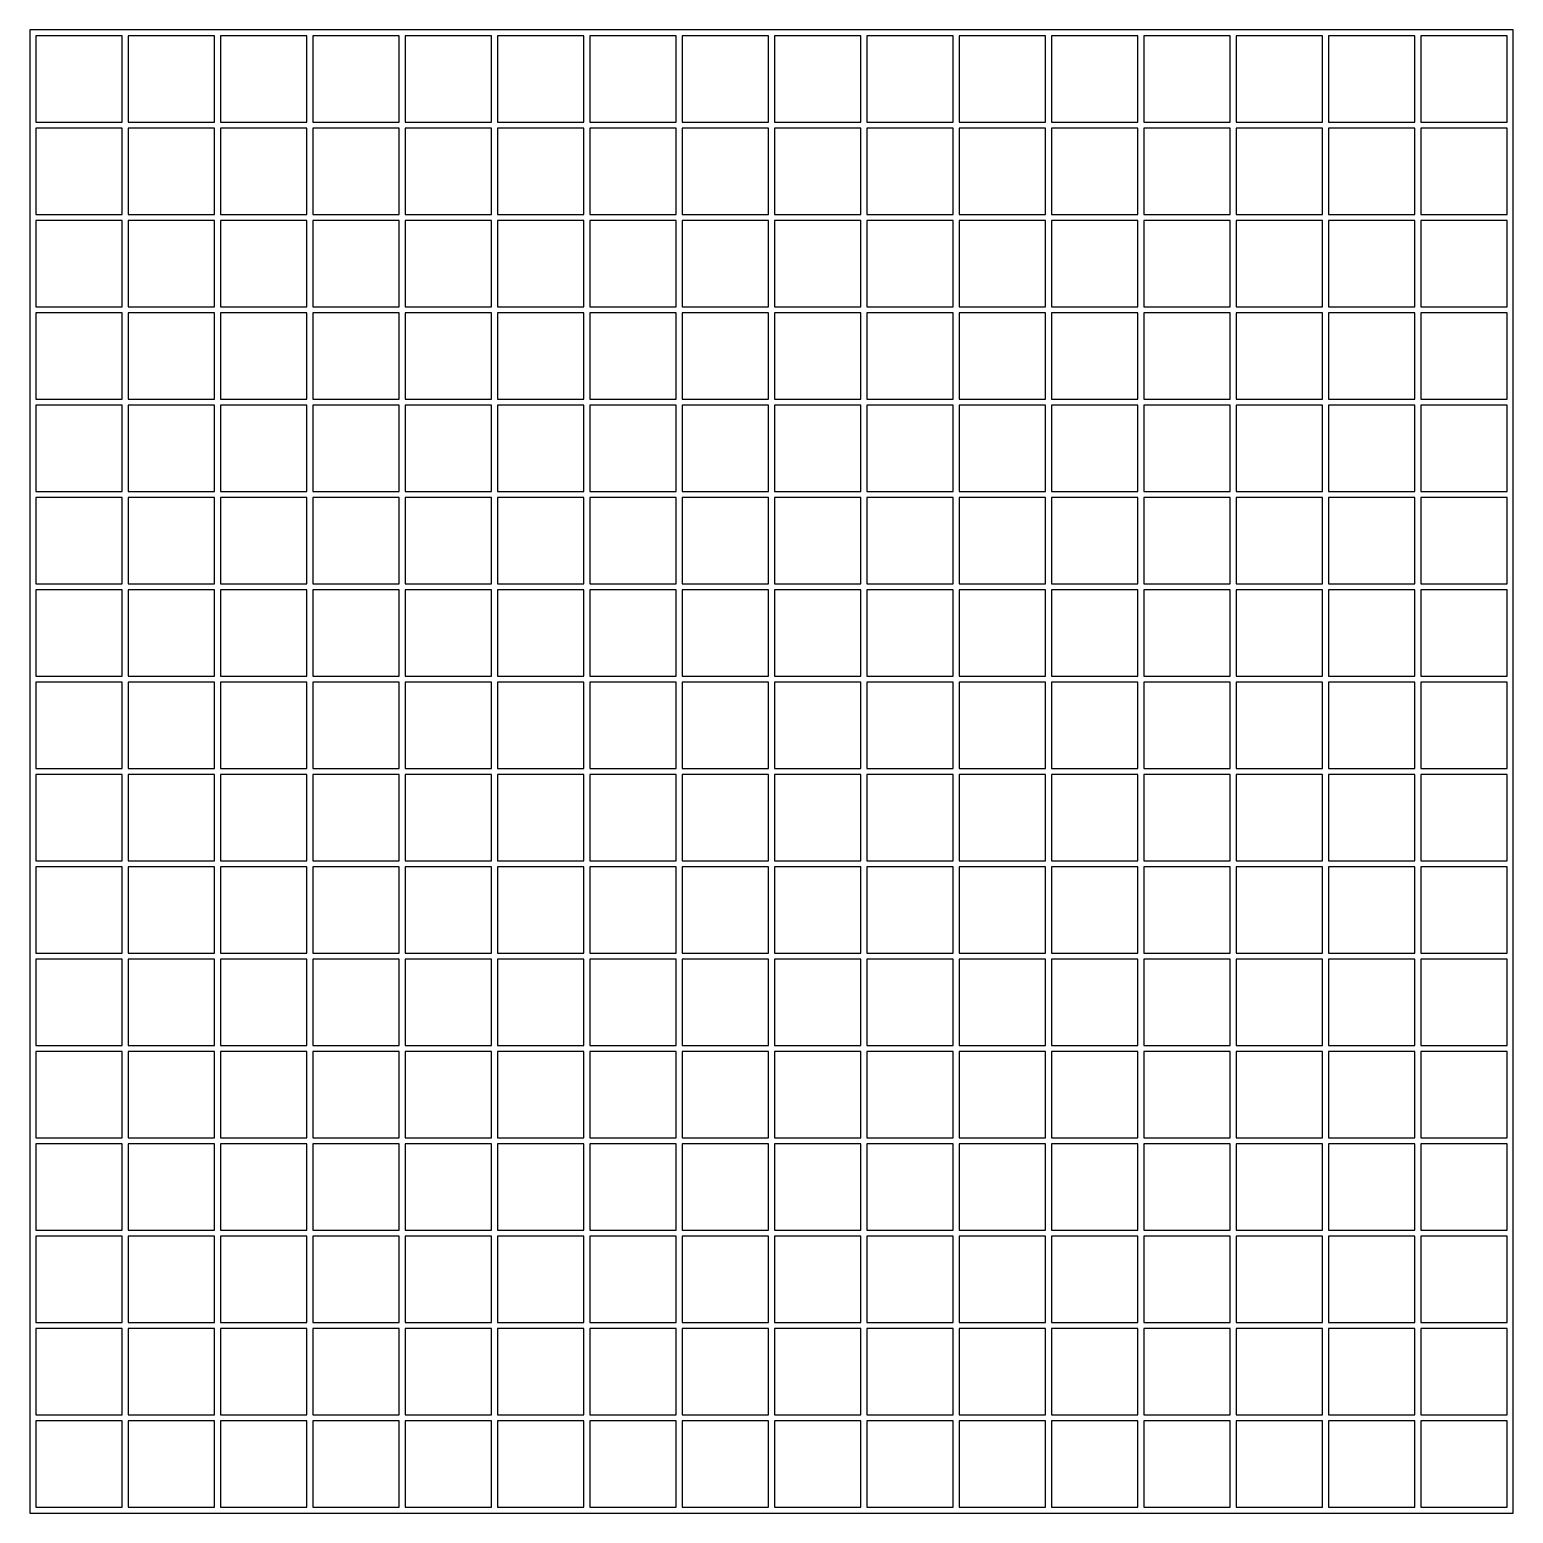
# Model space of a CAD drawing. Header units: inches. Extents: x 0 to 22.1, y 0 to 22.1.
import ezdxf

# ---------------------------------------------------------------- set-up
doc = ezdxf.new("R2010")
doc.units = ezdxf.units.IN
doc.header["$MEASUREMENT"] = 0
doc.layers.add('Inside Cut', color=5, linetype='Continuous', true_color=0x0000ff)
doc.layers.add('Outside Cut', color=1, linetype='Continuous', true_color=0xff0000)

msp = doc.modelspace()

# ---------------------------------------------------------------- linework, layer by layer
at = {"layer": 'Inside Cut'}
for points in [[(0.0925, 20.71), (1.3755, 20.71), (1.3755, 21.993), (0.0925, 21.993)], [(1.467, 20.71), (2.75, 20.71), (2.75, 21.993), (1.467, 21.993)], [(2.8415, 20.71), (4.1245, 20.71), (4.1245, 21.993), (2.8415, 21.993)], [(4.216, 20.71), (5.499, 20.71), (5.499, 21.993), (4.216, 21.993)], [(5.5905, 20.71), (6.8735, 20.71), (6.8735, 21.993), (5.5905, 21.993)], [(6.965, 20.71), (8.248, 20.71), (8.248, 21.993), (6.965, 21.993)], [(8.3395, 20.71), (9.6225, 20.71), (9.6225, 21.993), (8.3395, 21.993)], [(9.714, 20.71), (10.997, 20.71), (10.997, 21.993), (9.714, 21.993)], [(11.0885, 20.71), (12.3715, 20.71), (12.3715, 21.993), (11.0885, 21.993)], [(12.463, 20.71), (13.746, 20.71), (13.746, 21.993), (12.463, 21.993)], [(13.8375, 20.71), (15.1205, 20.71), (15.1205, 21.993), (13.8375, 21.993)], [(15.212, 20.71), (16.495, 20.71), (16.495, 21.993), (15.212, 21.993)], [(16.5865, 20.71), (17.8695, 20.71), (17.8695, 21.993), (16.5865, 21.993)], [(17.961, 20.71), (19.244, 20.71), (19.244, 21.993), (17.961, 21.993)], [(19.3355, 20.71), (20.6185, 20.71), (20.6185, 21.993), (19.3355, 21.993)], [(20.71, 20.71), (21.993, 20.71), (21.993, 21.993), (20.71, 21.993)], [(0.0925, 19.3355), (1.3755, 19.3355), (1.3755, 20.6185), (0.0925, 20.6185)], [(1.467, 19.3355), (2.75, 19.3355), (2.75, 20.6185), (1.467, 20.6185)], [(2.8415, 19.3355), (4.1245, 19.3355), (4.1245, 20.6185), (2.8415, 20.6185)], [(4.216, 19.3355), (5.499, 19.3355), (5.499, 20.6185), (4.216, 20.6185)], [(5.5905, 19.3355), (6.8735, 19.3355), (6.8735, 20.6185), (5.5905, 20.6185)], [(6.965, 19.3355), (8.248, 19.3355), (8.248, 20.6185), (6.965, 20.6185)], [(8.3395, 19.3355), (9.6225, 19.3355), (9.6225, 20.6185), (8.3395, 20.6185)], [(9.714, 19.3355), (10.997, 19.3355), (10.997, 20.6185), (9.714, 20.6185)], [(11.0885, 19.3355), (12.3715, 19.3355), (12.3715, 20.6185), (11.0885, 20.6185)], [(12.463, 19.3355), (13.746, 19.3355), (13.746, 20.6185), (12.463, 20.6185)], [(13.8375, 19.3355), (15.1205, 19.3355), (15.1205, 20.6185), (13.8375, 20.6185)], [(15.212, 19.3355), (16.495, 19.3355), (16.495, 20.6185), (15.212, 20.6185)], [(16.5865, 19.3355), (17.8695, 19.3355), (17.8695, 20.6185), (16.5865, 20.6185)], [(17.961, 19.3355), (19.244, 19.3355), (19.244, 20.6185), (17.961, 20.6185)], [(19.3355, 19.3355), (20.6185, 19.3355), (20.6185, 20.6185), (19.3355, 20.6185)], [(20.71, 19.3355), (21.993, 19.3355), (21.993, 20.6185), (20.71, 20.6185)], [(0.0925, 17.961), (1.3755, 17.961), (1.3755, 19.244), (0.0925, 19.244)], [(1.467, 17.961), (2.75, 17.961), (2.75, 19.244), (1.467, 19.244)], [(2.8415, 17.961), (4.1245, 17.961), (4.1245, 19.244), (2.8415, 19.244)], [(4.216, 17.961), (5.499, 17.961), (5.499, 19.244), (4.216, 19.244)], [(5.5905, 17.961), (6.8735, 17.961), (6.8735, 19.244), (5.5905, 19.244)], [(6.965, 17.961), (8.248, 17.961), (8.248, 19.244), (6.965, 19.244)], [(8.3395, 17.961), (9.6225, 17.961), (9.6225, 19.244), (8.3395, 19.244)], [(9.714, 17.961), (10.997, 17.961), (10.997, 19.244), (9.714, 19.244)], [(11.0885, 17.961), (12.3715, 17.961), (12.3715, 19.244), (11.0885, 19.244)], [(12.463, 17.961), (13.746, 17.961), (13.746, 19.244), (12.463, 19.244)], [(13.8375, 17.961), (15.1205, 17.961), (15.1205, 19.244), (13.8375, 19.244)], [(15.212, 17.961), (16.495, 17.961), (16.495, 19.244), (15.212, 19.244)], [(16.5865, 17.961), (17.8695, 17.961), (17.8695, 19.244), (16.5865, 19.244)], [(17.961, 17.961), (19.244, 17.961), (19.244, 19.244), (17.961, 19.244)], [(19.3355, 17.961), (20.6185, 17.961), (20.6185, 19.244), (19.3355, 19.244)], [(20.71, 17.961), (21.993, 17.961), (21.993, 19.244), (20.71, 19.244)], [(0.0925, 16.5865), (1.3755, 16.5865), (1.3755, 17.8695), (0.0925, 17.8695)], [(1.467, 16.5865), (2.75, 16.5865), (2.75, 17.8695), (1.467, 17.8695)], [(2.8415, 16.5865), (4.1245, 16.5865), (4.1245, 17.8695), (2.8415, 17.8695)], [(4.216, 16.5865), (5.499, 16.5865), (5.499, 17.8695), (4.216, 17.8695)], [(5.5905, 16.5865), (6.8735, 16.5865), (6.8735, 17.8695), (5.5905, 17.8695)], [(6.965, 16.5865), (8.248, 16.5865), (8.248, 17.8695), (6.965, 17.8695)], [(8.3395, 16.5865), (9.6225, 16.5865), (9.6225, 17.8695), (8.3395, 17.8695)], [(9.714, 16.5865), (10.997, 16.5865), (10.997, 17.8695), (9.714, 17.8695)], [(11.0885, 16.5865), (12.3715, 16.5865), (12.3715, 17.8695), (11.0885, 17.8695)], [(12.463, 16.5865), (13.746, 16.5865), (13.746, 17.8695), (12.463, 17.8695)], [(13.8375, 16.5865), (15.1205, 16.5865), (15.1205, 17.8695), (13.8375, 17.8695)], [(15.212, 16.5865), (16.495, 16.5865), (16.495, 17.8695), (15.212, 17.8695)], [(16.5865, 16.5865), (17.8695, 16.5865), (17.8695, 17.8695), (16.5865, 17.8695)], [(17.961, 16.5865), (19.244, 16.5865), (19.244, 17.8695), (17.961, 17.8695)], [(19.3355, 16.5865), (20.6185, 16.5865), (20.6185, 17.8695), (19.3355, 17.8695)], [(20.71, 16.5865), (21.993, 16.5865), (21.993, 17.8695), (20.71, 17.8695)], [(0.0925, 15.212), (1.3755, 15.212), (1.3755, 16.495), (0.0925, 16.495)], [(1.467, 15.212), (2.75, 15.212), (2.75, 16.495), (1.467, 16.495)], [(2.8415, 15.212), (4.1245, 15.212), (4.1245, 16.495), (2.8415, 16.495)], [(4.216, 15.212), (5.499, 15.212), (5.499, 16.495), (4.216, 16.495)], [(5.5905, 15.212), (6.8735, 15.212), (6.8735, 16.495), (5.5905, 16.495)], [(6.965, 15.212), (8.248, 15.212), (8.248, 16.495), (6.965, 16.495)], [(8.3395, 15.212), (9.6225, 15.212), (9.6225, 16.495), (8.3395, 16.495)], [(9.714, 15.212), (10.997, 15.212), (10.997, 16.495), (9.714, 16.495)], [(11.0885, 15.212), (12.3715, 15.212), (12.3715, 16.495), (11.0885, 16.495)], [(12.463, 15.212), (13.746, 15.212), (13.746, 16.495), (12.463, 16.495)], [(13.8375, 15.212), (15.1205, 15.212), (15.1205, 16.495), (13.8375, 16.495)], [(15.212, 15.212), (16.495, 15.212), (16.495, 16.495), (15.212, 16.495)], [(16.5865, 15.212), (17.8695, 15.212), (17.8695, 16.495), (16.5865, 16.495)], [(17.961, 15.212), (19.244, 15.212), (19.244, 16.495), (17.961, 16.495)], [(19.3355, 15.212), (20.6185, 15.212), (20.6185, 16.495), (19.3355, 16.495)], [(20.71, 15.212), (21.993, 15.212), (21.993, 16.495), (20.71, 16.495)], [(0.0925, 13.8375), (1.3755, 13.8375), (1.3755, 15.1205), (0.0925, 15.1205)], [(1.467, 13.8375), (2.75, 13.8375), (2.75, 15.1205), (1.467, 15.1205)], [(2.8415, 13.8375), (4.1245, 13.8375), (4.1245, 15.1205), (2.8415, 15.1205)], [(4.216, 13.8375), (5.499, 13.8375), (5.499, 15.1205), (4.216, 15.1205)], [(5.5905, 13.8375), (6.8735, 13.8375), (6.8735, 15.1205), (5.5905, 15.1205)], [(6.965, 13.8375), (8.248, 13.8375), (8.248, 15.1205), (6.965, 15.1205)], [(8.3395, 13.8375), (9.6225, 13.8375), (9.6225, 15.1205), (8.3395, 15.1205)], [(9.714, 13.8375), (10.997, 13.8375), (10.997, 15.1205), (9.714, 15.1205)], [(11.0885, 13.8375), (12.3715, 13.8375), (12.3715, 15.1205), (11.0885, 15.1205)], [(12.463, 13.8375), (13.746, 13.8375), (13.746, 15.1205), (12.463, 15.1205)], [(13.8375, 13.8375), (15.1205, 13.8375), (15.1205, 15.1205), (13.8375, 15.1205)], [(15.212, 13.8375), (16.495, 13.8375), (16.495, 15.1205), (15.212, 15.1205)], [(16.5865, 13.8375), (17.8695, 13.8375), (17.8695, 15.1205), (16.5865, 15.1205)], [(17.961, 13.8375), (19.244, 13.8375), (19.244, 15.1205), (17.961, 15.1205)], [(19.3355, 13.8375), (20.6185, 13.8375), (20.6185, 15.1205), (19.3355, 15.1205)], [(20.71, 13.8375), (21.993, 13.8375), (21.993, 15.1205), (20.71, 15.1205)], [(0.0925, 12.463), (1.3755, 12.463), (1.3755, 13.746), (0.0925, 13.746)], [(1.467, 12.463), (2.75, 12.463), (2.75, 13.746), (1.467, 13.746)], [(2.8415, 12.463), (4.1245, 12.463), (4.1245, 13.746), (2.8415, 13.746)], [(4.216, 12.463), (5.499, 12.463), (5.499, 13.746), (4.216, 13.746)], [(5.5905, 12.463), (6.8735, 12.463), (6.8735, 13.746), (5.5905, 13.746)], [(6.965, 12.463), (8.248, 12.463), (8.248, 13.746), (6.965, 13.746)], [(8.3395, 12.463), (9.6225, 12.463), (9.6225, 13.746), (8.3395, 13.746)], [(9.714, 12.463), (10.997, 12.463), (10.997, 13.746), (9.714, 13.746)], [(11.0885, 12.463), (12.3715, 12.463), (12.3715, 13.746), (11.0885, 13.746)], [(12.463, 12.463), (13.746, 12.463), (13.746, 13.746), (12.463, 13.746)], [(13.8375, 12.463), (15.1205, 12.463), (15.1205, 13.746), (13.8375, 13.746)], [(15.212, 12.463), (16.495, 12.463), (16.495, 13.746), (15.212, 13.746)], [(16.5865, 12.463), (17.8695, 12.463), (17.8695, 13.746), (16.5865, 13.746)], [(17.961, 12.463), (19.244, 12.463), (19.244, 13.746), (17.961, 13.746)], [(19.3355, 12.463), (20.6185, 12.463), (20.6185, 13.746), (19.3355, 13.746)], [(20.71, 12.463), (21.993, 12.463), (21.993, 13.746), (20.71, 13.746)], [(0.0925, 11.0885), (1.3755, 11.0885), (1.3755, 12.3715), (0.0925, 12.3715)], [(1.467, 11.0885), (2.75, 11.0885), (2.75, 12.3715), (1.467, 12.3715)], [(2.8415, 11.0885), (4.1245, 11.0885), (4.1245, 12.3715), (2.8415, 12.3715)], [(4.216, 11.0885), (5.499, 11.0885), (5.499, 12.3715), (4.216, 12.3715)], [(5.5905, 11.0885), (6.8735, 11.0885), (6.8735, 12.3715), (5.5905, 12.3715)], [(6.965, 11.0885), (8.248, 11.0885), (8.248, 12.3715), (6.965, 12.3715)], [(8.3395, 11.0885), (9.6225, 11.0885), (9.6225, 12.3715), (8.3395, 12.3715)], [(9.714, 11.0885), (10.997, 11.0885), (10.997, 12.3715), (9.714, 12.3715)], [(11.0885, 11.0885), (12.3715, 11.0885), (12.3715, 12.3715), (11.0885, 12.3715)], [(12.463, 11.0885), (13.746, 11.0885), (13.746, 12.3715), (12.463, 12.3715)], [(13.8375, 11.0885), (15.1205, 11.0885), (15.1205, 12.3715), (13.8375, 12.3715)], [(15.212, 11.0885), (16.495, 11.0885), (16.495, 12.3715), (15.212, 12.3715)], [(16.5865, 11.0885), (17.8695, 11.0885), (17.8695, 12.3715), (16.5865, 12.3715)], [(17.961, 11.0885), (19.244, 11.0885), (19.244, 12.3715), (17.961, 12.3715)], [(19.3355, 11.0885), (20.6185, 11.0885), (20.6185, 12.3715), (19.3355, 12.3715)], [(20.71, 11.0885), (21.993, 11.0885), (21.993, 12.3715), (20.71, 12.3715)], [(0.0925, 9.714), (1.3755, 9.714), (1.3755, 10.997), (0.0925, 10.997)], [(1.467, 9.714), (2.75, 9.714), (2.75, 10.997), (1.467, 10.997)], [(2.8415, 9.714), (4.1245, 9.714), (4.1245, 10.997), (2.8415, 10.997)], [(4.216, 9.714), (5.499, 9.714), (5.499, 10.997), (4.216, 10.997)], [(5.5905, 9.714), (6.8735, 9.714), (6.8735, 10.997), (5.5905, 10.997)], [(6.965, 9.714), (8.248, 9.714), (8.248, 10.997), (6.965, 10.997)], [(8.3395, 9.714), (9.6225, 9.714), (9.6225, 10.997), (8.3395, 10.997)], [(9.714, 9.714), (10.997, 9.714), (10.997, 10.997), (9.714, 10.997)], [(11.0885, 9.714), (12.3715, 9.714), (12.3715, 10.997), (11.0885, 10.997)], [(12.463, 9.714), (13.746, 9.714), (13.746, 10.997), (12.463, 10.997)], [(13.8375, 9.714), (15.1205, 9.714), (15.1205, 10.997), (13.8375, 10.997)], [(15.212, 9.714), (16.495, 9.714), (16.495, 10.997), (15.212, 10.997)], [(16.5865, 9.714), (17.8695, 9.714), (17.8695, 10.997), (16.5865, 10.997)], [(17.961, 9.714), (19.244, 9.714), (19.244, 10.997), (17.961, 10.997)], [(19.3355, 9.714), (20.6185, 9.714), (20.6185, 10.997), (19.3355, 10.997)], [(20.71, 9.714), (21.993, 9.714), (21.993, 10.997), (20.71, 10.997)], [(0.0925, 8.3395), (1.3755, 8.3395), (1.3755, 9.6225), (0.0925, 9.6225)], [(1.467, 8.3395), (2.75, 8.3395), (2.75, 9.6225), (1.467, 9.6225)], [(2.8415, 8.3395), (4.1245, 8.3395), (4.1245, 9.6225), (2.8415, 9.6225)], [(4.216, 8.3395), (5.499, 8.3395), (5.499, 9.6225), (4.216, 9.6225)], [(5.5905, 8.3395), (6.8735, 8.3395), (6.8735, 9.6225), (5.5905, 9.6225)], [(6.965, 8.3395), (8.248, 8.3395), (8.248, 9.6225), (6.965, 9.6225)], [(8.3395, 8.3395), (9.6225, 8.3395), (9.6225, 9.6225), (8.3395, 9.6225)], [(9.714, 8.3395), (10.997, 8.3395), (10.997, 9.6225), (9.714, 9.6225)], [(11.0885, 8.3395), (12.3715, 8.3395), (12.3715, 9.6225), (11.0885, 9.6225)], [(12.463, 8.3395), (13.746, 8.3395), (13.746, 9.6225), (12.463, 9.6225)], [(13.8375, 8.3395), (15.1205, 8.3395), (15.1205, 9.6225), (13.8375, 9.6225)], [(15.212, 8.3395), (16.495, 8.3395), (16.495, 9.6225), (15.212, 9.6225)], [(16.5865, 8.3395), (17.8695, 8.3395), (17.8695, 9.6225), (16.5865, 9.6225)], [(17.961, 8.3395), (19.244, 8.3395), (19.244, 9.6225), (17.961, 9.6225)], [(19.3355, 8.3395), (20.6185, 8.3395), (20.6185, 9.6225), (19.3355, 9.6225)], [(20.71, 8.3395), (21.993, 8.3395), (21.993, 9.6225), (20.71, 9.6225)], [(0.0925, 6.965), (1.3755, 6.965), (1.3755, 8.248), (0.0925, 8.248)], [(1.467, 6.965), (2.75, 6.965), (2.75, 8.248), (1.467, 8.248)], [(2.8415, 6.965), (4.1245, 6.965), (4.1245, 8.248), (2.8415, 8.248)], [(4.216, 6.965), (5.499, 6.965), (5.499, 8.248), (4.216, 8.248)], [(5.5905, 6.965), (6.8735, 6.965), (6.8735, 8.248), (5.5905, 8.248)], [(6.965, 6.965), (8.248, 6.965), (8.248, 8.248), (6.965, 8.248)], [(8.3395, 6.965), (9.6225, 6.965), (9.6225, 8.248), (8.3395, 8.248)], [(9.714, 6.965), (10.997, 6.965), (10.997, 8.248), (9.714, 8.248)], [(11.0885, 6.965), (12.3715, 6.965), (12.3715, 8.248), (11.0885, 8.248)], [(12.463, 6.965), (13.746, 6.965), (13.746, 8.248), (12.463, 8.248)], [(13.8375, 6.965), (15.1205, 6.965), (15.1205, 8.248), (13.8375, 8.248)], [(15.212, 6.965), (16.495, 6.965), (16.495, 8.248), (15.212, 8.248)], [(16.5865, 6.965), (17.8695, 6.965), (17.8695, 8.248), (16.5865, 8.248)], [(17.961, 6.965), (19.244, 6.965), (19.244, 8.248), (17.961, 8.248)], [(19.3355, 6.965), (20.6185, 6.965), (20.6185, 8.248), (19.3355, 8.248)], [(20.71, 6.965), (21.993, 6.965), (21.993, 8.248), (20.71, 8.248)], [(0.0925, 5.5905), (1.3755, 5.5905), (1.3755, 6.8735), (0.0925, 6.8735)], [(1.467, 5.5905), (2.75, 5.5905), (2.75, 6.8735), (1.467, 6.8735)], [(2.8415, 5.5905), (4.1245, 5.5905), (4.1245, 6.8735), (2.8415, 6.8735)], [(4.216, 5.5905), (5.499, 5.5905), (5.499, 6.8735), (4.216, 6.8735)], [(5.5905, 5.5905), (6.8735, 5.5905), (6.8735, 6.8735), (5.5905, 6.8735)], [(6.965, 5.5905), (8.248, 5.5905), (8.248, 6.8735), (6.965, 6.8735)], [(8.3395, 5.5905), (9.6225, 5.5905), (9.6225, 6.8735), (8.3395, 6.8735)], [(9.714, 5.5905), (10.997, 5.5905), (10.997, 6.8735), (9.714, 6.8735)], [(11.0885, 5.5905), (12.3715, 5.5905), (12.3715, 6.8735), (11.0885, 6.8735)], [(12.463, 5.5905), (13.746, 5.5905), (13.746, 6.8735), (12.463, 6.8735)], [(13.8375, 5.5905), (15.1205, 5.5905), (15.1205, 6.8735), (13.8375, 6.8735)], [(15.212, 5.5905), (16.495, 5.5905), (16.495, 6.8735), (15.212, 6.8735)], [(16.5865, 5.5905), (17.8695, 5.5905), (17.8695, 6.8735), (16.5865, 6.8735)], [(17.961, 5.5905), (19.244, 5.5905), (19.244, 6.8735), (17.961, 6.8735)], [(19.3355, 5.5905), (20.6185, 5.5905), (20.6185, 6.8735), (19.3355, 6.8735)], [(20.71, 5.5905), (21.993, 5.5905), (21.993, 6.8735), (20.71, 6.8735)], [(0.0925, 4.216), (1.3755, 4.216), (1.3755, 5.499), (0.0925, 5.499)], [(1.467, 4.216), (2.75, 4.216), (2.75, 5.499), (1.467, 5.499)], [(2.8415, 4.216), (4.1245, 4.216), (4.1245, 5.499), (2.8415, 5.499)], [(4.216, 4.216), (5.499, 4.216), (5.499, 5.499), (4.216, 5.499)], [(5.5905, 4.216), (6.8735, 4.216), (6.8735, 5.499), (5.5905, 5.499)], [(6.965, 4.216), (8.248, 4.216), (8.248, 5.499), (6.965, 5.499)], [(8.3395, 4.216), (9.6225, 4.216), (9.6225, 5.499), (8.3395, 5.499)], [(9.714, 4.216), (10.997, 4.216), (10.997, 5.499), (9.714, 5.499)], [(11.0885, 4.216), (12.3715, 4.216), (12.3715, 5.499), (11.0885, 5.499)], [(12.463, 4.216), (13.746, 4.216), (13.746, 5.499), (12.463, 5.499)], [(13.8375, 4.216), (15.1205, 4.216), (15.1205, 5.499), (13.8375, 5.499)], [(15.212, 4.216), (16.495, 4.216), (16.495, 5.499), (15.212, 5.499)], [(16.5865, 4.216), (17.8695, 4.216), (17.8695, 5.499), (16.5865, 5.499)], [(17.961, 4.216), (19.244, 4.216), (19.244, 5.499), (17.961, 5.499)], [(19.3355, 4.216), (20.6185, 4.216), (20.6185, 5.499), (19.3355, 5.499)], [(20.71, 4.216), (21.993, 4.216), (21.993, 5.499), (20.71, 5.499)], [(0.0925, 2.8415), (1.3755, 2.8415), (1.3755, 4.1245), (0.0925, 4.1245)], [(1.467, 2.8415), (2.75, 2.8415), (2.75, 4.1245), (1.467, 4.1245)], [(2.8415, 2.8415), (4.1245, 2.8415), (4.1245, 4.1245), (2.8415, 4.1245)], [(4.216, 2.8415), (5.499, 2.8415), (5.499, 4.1245), (4.216, 4.1245)], [(5.5905, 2.8415), (6.8735, 2.8415), (6.8735, 4.1245), (5.5905, 4.1245)], [(6.965, 2.8415), (8.248, 2.8415), (8.248, 4.1245), (6.965, 4.1245)], [(8.3395, 2.8415), (9.6225, 2.8415), (9.6225, 4.1245), (8.3395, 4.1245)], [(9.714, 2.8415), (10.997, 2.8415), (10.997, 4.1245), (9.714, 4.1245)], [(11.0885, 2.8415), (12.3715, 2.8415), (12.3715, 4.1245), (11.0885, 4.1245)], [(12.463, 2.8415), (13.746, 2.8415), (13.746, 4.1245), (12.463, 4.1245)], [(13.8375, 2.8415), (15.1205, 2.8415), (15.1205, 4.1245), (13.8375, 4.1245)], [(15.212, 2.8415), (16.495, 2.8415), (16.495, 4.1245), (15.212, 4.1245)], [(16.5865, 2.8415), (17.8695, 2.8415), (17.8695, 4.1245), (16.5865, 4.1245)], [(17.961, 2.8415), (19.244, 2.8415), (19.244, 4.1245), (17.961, 4.1245)], [(19.3355, 2.8415), (20.6185, 2.8415), (20.6185, 4.1245), (19.3355, 4.1245)], [(20.71, 2.8415), (21.993, 2.8415), (21.993, 4.1245), (20.71, 4.1245)], [(0.0925, 1.467), (1.3755, 1.467), (1.3755, 2.75), (0.0925, 2.75)], [(1.467, 1.467), (2.75, 1.467), (2.75, 2.75), (1.467, 2.75)], [(2.8415, 1.467), (4.1245, 1.467), (4.1245, 2.75), (2.8415, 2.75)], [(4.216, 1.467), (5.499, 1.467), (5.499, 2.75), (4.216, 2.75)], [(5.5905, 1.467), (6.8735, 1.467), (6.8735, 2.75), (5.5905, 2.75)], [(6.965, 1.467), (8.248, 1.467), (8.248, 2.75), (6.965, 2.75)], [(8.3395, 1.467), (9.6225, 1.467), (9.6225, 2.75), (8.3395, 2.75)], [(9.714, 1.467), (10.997, 1.467), (10.997, 2.75), (9.714, 2.75)], [(11.0885, 1.467), (12.3715, 1.467), (12.3715, 2.75), (11.0885, 2.75)], [(12.463, 1.467), (13.746, 1.467), (13.746, 2.75), (12.463, 2.75)], [(13.8375, 1.467), (15.1205, 1.467), (15.1205, 2.75), (13.8375, 2.75)], [(15.212, 1.467), (16.495, 1.467), (16.495, 2.75), (15.212, 2.75)], [(16.5865, 1.467), (17.8695, 1.467), (17.8695, 2.75), (16.5865, 2.75)], [(17.961, 1.467), (19.244, 1.467), (19.244, 2.75), (17.961, 2.75)], [(19.3355, 1.467), (20.6185, 1.467), (20.6185, 2.75), (19.3355, 2.75)], [(20.71, 1.467), (21.993, 1.467), (21.993, 2.75), (20.71, 2.75)], [(0.0925, 0.0925), (1.3755, 0.0925), (1.3755, 1.3755), (0.0925, 1.3755)], [(1.467, 0.0925), (2.75, 0.0925), (2.75, 1.3755), (1.467, 1.3755)], [(2.8415, 0.0925), (4.1245, 0.0925), (4.1245, 1.3755), (2.8415, 1.3755)], [(4.216, 0.0925), (5.499, 0.0925), (5.499, 1.3755), (4.216, 1.3755)], [(5.5905, 0.0925), (6.8735, 0.0925), (6.8735, 1.3755), (5.5905, 1.3755)], [(6.965, 0.0925), (8.248, 0.0925), (8.248, 1.3755), (6.965, 1.3755)], [(8.3395, 0.0925), (9.6225, 0.0925), (9.6225, 1.3755), (8.3395, 1.3755)], [(9.714, 0.0925), (10.997, 0.0925), (10.997, 1.3755), (9.714, 1.3755)], [(11.0885, 0.0925), (12.3715, 0.0925), (12.3715, 1.3755), (11.0885, 1.3755)], [(12.463, 0.0925), (13.746, 0.0925), (13.746, 1.3755), (12.463, 1.3755)], [(13.8375, 0.0925), (15.1205, 0.0925), (15.1205, 1.3755), (13.8375, 1.3755)], [(15.212, 0.0925), (16.495, 0.0925), (16.495, 1.3755), (15.212, 1.3755)], [(16.5865, 0.0925), (17.8695, 0.0925), (17.8695, 1.3755), (16.5865, 1.3755)], [(17.961, 0.0925), (19.244, 0.0925), (19.244, 1.3755), (17.961, 1.3755)], [(19.3355, 0.0925), (20.6185, 0.0925), (20.6185, 1.3755), (19.3355, 1.3755)], [(20.71, 0.0925), (21.993, 0.0925), (21.993, 1.3755), (20.71, 1.3755)]]:
    msp.add_lwpolyline(points, close=True, dxfattribs=at)
at = {"layer": 'Outside Cut'}
msp.add_lwpolyline([(0, 0), (22.0855, 0), (22.0855, 22.0855), (0, 22.0855)], close=True, dxfattribs=at)

doc.saveas('drawing.dxf')
